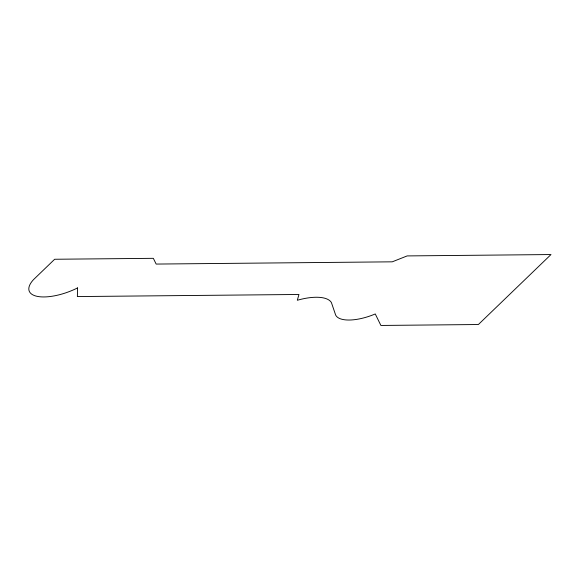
<?xml version="1.0" encoding="UTF-8"?>
<svg xmlns="http://www.w3.org/2000/svg" width="580" height="580" viewBox="0 0 580 580"><rect width="100%" height="100%" fill="white"/><g stroke="black" fill="none" stroke-linecap="round" stroke-linejoin="round"><path stroke-width="0.87" d="M77.582 287.912L77.372 296.568L298.954 294.473L297.33 300.259A39.367 15.631 -20.8 0 1 331.426 302.622L335.646 315.041A34.206 13.586 -20.8 0 0 375.267 313.954L380.893 325.452L478.391 324.524L551 254.548L407.167 255.918L392.254 261.827L156.15 264.067L153.338 258.325L54.658 259.26L33.48 279.669A37.004 14.696 -20.8 0 0 37.656 296.445A37.004 14.696 -20.8 0 0 77.582 287.912"/></g></svg>
